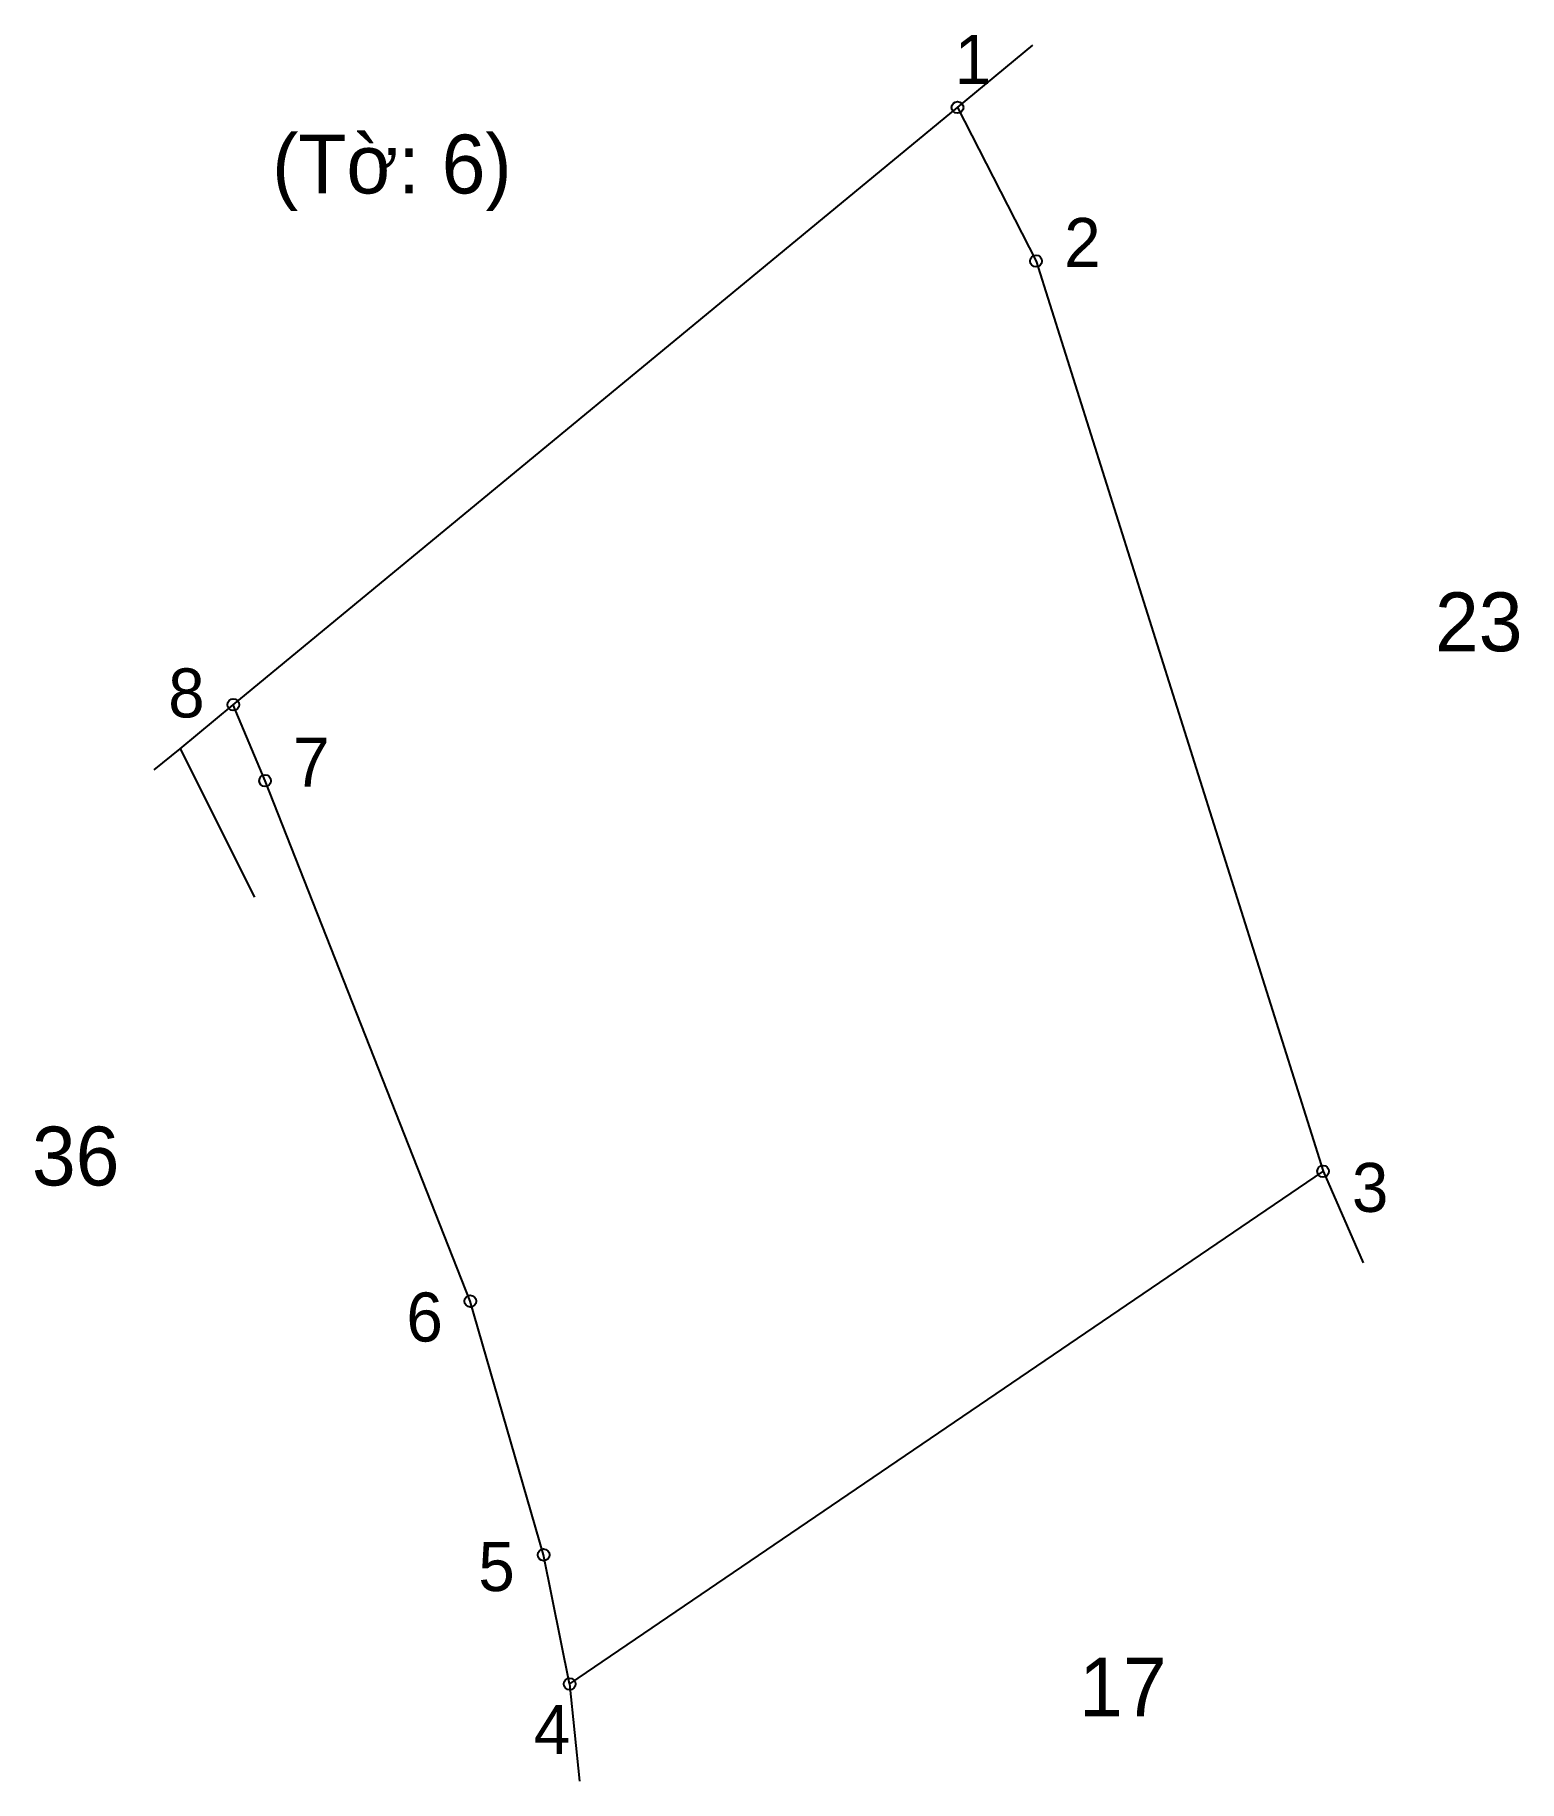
# Model space of a CAD drawing. Extents: x 547668.7 to 547728, y 1824087.9 to 1824157.7.
import ezdxf

# ---------------------------------------------------------------- set-up
doc = ezdxf.new("R2010")
doc.units = 0
for name, color, linetype in [('CanhThua', 7, 'Continuous'), ('MocDinhThua', 7, 'Continuous'), ('NhanTuCan', 7, 'Continuous'), ('RauThua', 7, 'Continuous'), ('SoHieuDinhThua', 7, 'Continuous')]:
    doc.layers.add(name, color=color, linetype=linetype)

msp = doc.modelspace()

# ---------------------------------------------------------------- linework, layer by layer
at = {"layer": 'CanhThua'}
for p, q in [((547676.58, 1824130.94), (547705.52, 1824154.81)), ((547705.52, 1824154.81), (547708.66, 1824148.67)), ((547708.66, 1824148.67), (547720.13, 1824112.29)), ((547677.85, 1824127.9), (547676.58, 1824130.94)), ((547686.05, 1824107.1), (547677.85, 1824127.9)), ((547720.13, 1824112.29), (547690.02, 1824091.8)), ((547688.98, 1824096.96), (547686.05, 1824107.1)), ((547690.02, 1824091.8), (547688.98, 1824096.96))]:
    msp.add_line(p, q, dxfattribs=at)
at = {"layer": 'MocDinhThua'}
for centre in [(547705.52, 1824154.81), (547708.66, 1824148.67), (547676.58, 1824130.94), (547677.85, 1824127.9), (547720.13, 1824112.29), (547686.05, 1824107.1), (547688.98, 1824096.96), (547690.02, 1824091.8)]:
    msp.add_circle(centre, 0.235, dxfattribs=at)
at = {"layer": 'RauThua'}
for p, q in [((547705.52, 1824154.81), (547708.537, 1824157.3)), ((547674.45, 1824129.18), (547676.58, 1824130.94)), ((547674.45, 1824129.18), (547676.58, 1824130.94)), ((547673.422, 1824128.332), (547674.45, 1824129.18)), ((547674.45, 1824129.18), (547677.428, 1824123.241)), ((547720.13, 1824112.29), (547721.725, 1824108.636)), ((547690.02, 1824091.8), (547690.408, 1824087.92))]:
    msp.add_line(p, q, dxfattribs=at)

# ---------------------------------------------------------------- texts
at = {"layer": 'NhanTuCan'}
for s, p in [('(Tờ: 6)', (547678.131, 1824151.373)), ('23', (547724.603, 1824133.075)), ('36', (547668.532, 1824111.725)), ('17', (547710.378, 1824090.502))]:
    msp.add_text(s, height=2.3513, dxfattribs=at).set_placement(p)
at = {"layer": 'SoHieuDinhThua'}
for s, p in [('1', (547705.408, 1824155.749)), ('2', (547709.784, 1824148.434)), ('8', (547673.978, 1824130.431)), ('7', (547678.967, 1824127.657)), ('3', (547721.282, 1824110.668)), ('6', (547683.496, 1824105.488)), ('5', (547686.37, 1824095.514)), ('4', (547688.586, 1824089.006))]:
    msp.add_text(s, height=1.959, dxfattribs=at).set_placement(p)

doc.saveas('drawing.dxf')
